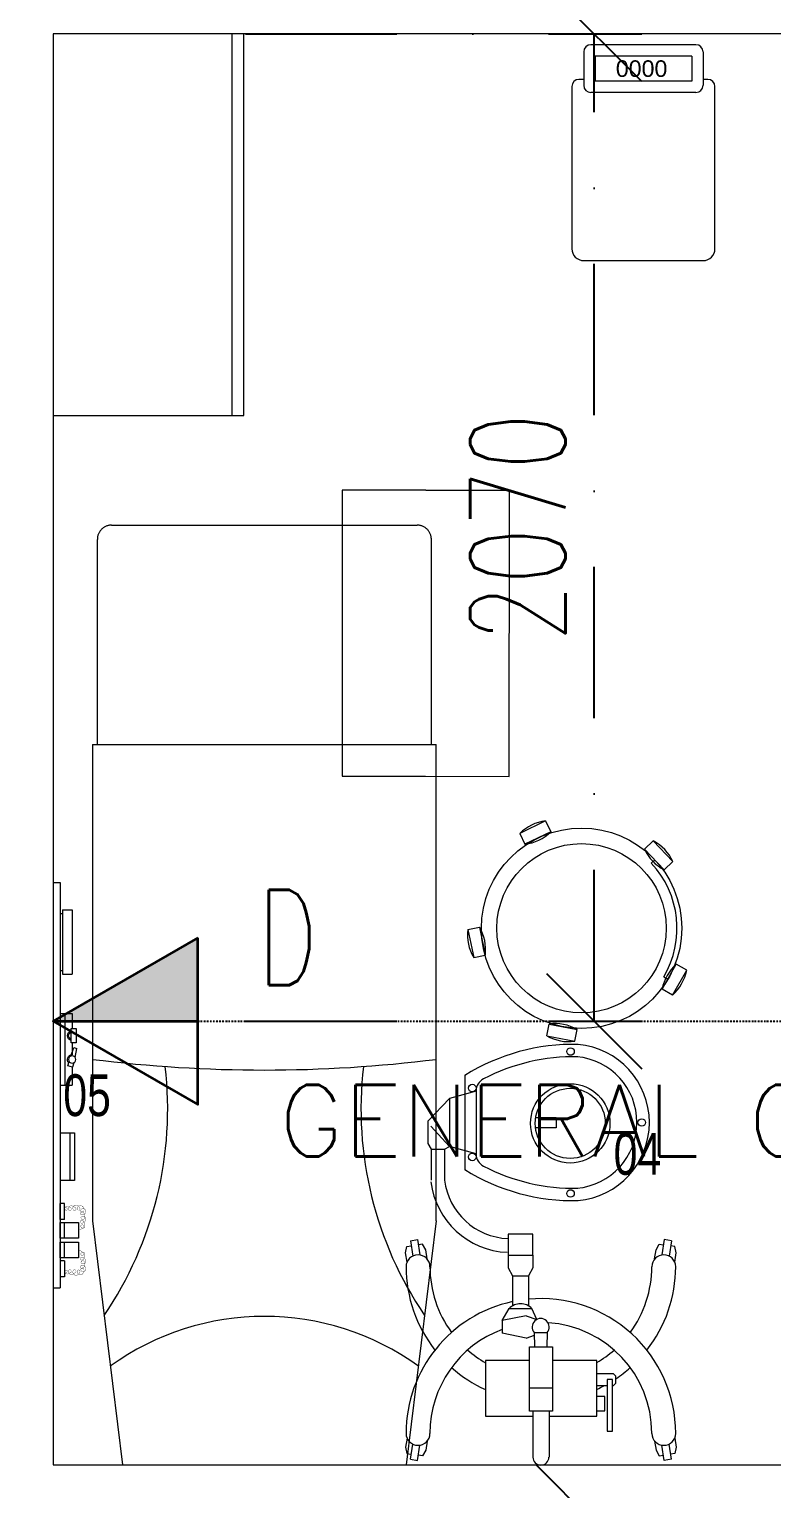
# Model space of a CAD drawing. Header units: inches. Extents: x -12418 to 57169, y -29325 to 19878.
# Drawn here: x 14148 to 15704, y -7218 to -4158 of the extents above; entities that cross this region are included whole.
import ezdxf

# ---------------------------------------------------------------- set-up
doc = ezdxf.new("R2010")
doc.units = ezdxf.units.IN
doc.header["$LTSCALE"] = 25
doc.header["$MEASUREMENT"] = 0
doc.linetypes.add('00-Ground Floor$0$HIDDEN', pattern=[9.525, 6.35, -3.175])
doc.linetypes.add('DASHDOT', pattern=[25.4, 12.7, -6.35, 0, -6.35])
doc.layers.get('0').update_dxf_attribs({"color": 8})
doc.layers.get('Defpoints').update_dxf_attribs({"color": 8})
for name, color, linetype, lineweight in [('00-Ground Floor$0$72_EGR_BASE_TEXT', 252, 'Continuous', 5), ('00-Ground Floor$0$72_EGR_EQP_TAG', 142, 'Continuous', 5), ('00-Ground Floor$0$LOADING', 253, 'Continuous', 5), ('00-Ground Floor$0$Walls', 251, 'Continuous', 5), ('E-LITE-CLNG-CNDT', 6, 'DASHDOT', 35), ('T-DATA-CLNG-COND', 51, 'DASHDOT', 25), ('T-DATA-DEVC-TYPE', 2, 'Continuous', 25), ('T-DATA-DIM', 251, 'DASHDOT', 25), ('T-DATA-DIM @ 100', 251, 'DASHDOT', 25), ('T-DATA-WALL @ 100', 33, 'Continuous', 35)]:
    doc.layers.add(name, color=color, linetype=linetype, lineweight=lineweight)
doc.styles.add('00-Ground Floor$0$SIMPLEX', font='SIMPLEX.shx', dxfattribs={"height": 150})
doc.styles.add('00-Ground Floor$0$Standard', font='arial.ttf')
doc.styles.add('00-Ground Floor$0$X3G_ENTITY_257CFD', font='swisscl.ttf', dxfattribs={"height": 200})
doc.styles.add('DC_Simplex', font='SIMPLEX.shx', dxfattribs={"width": 0.7})
doc.dimstyles.new('DevCad-MM', dxfattribs={"dimscale": 0.01, "dimtxt": 2, "dimasz": 2, "dimexe": 1, "dimexo": 1, "dimgap": 0.6, "dimtad": 1, "dimdec": 0, "dimrnd": 10, "dimzin": 1, "dimdsep": 46, "dimtxsty": 'DC_Simplex', "dimblk1": 'OBLIQUE', "dimblk2": 'OBLIQUE', "dimsah": 1, "dimcen": 3, "dimclrd": 256, "dimclre": 256, "dimclrt": 45, "dimadec": 0, "dimazin": 0, "dimtfac": 1, "dimtdec": 0, "dimtix": 1, "dimtmove": 2, "dimatfit": 2, "dimldrblk": 'OBLIQUE', "dimfxl": 1, "dimtolj": 1, "dimtzin": 0, "dimarcsym": 0})

# ---------------------------------------------------------------- blocks, each defined once
blk = doc.blocks.new('00-Ground Floor$0$mobile light')
at = {"layer": '00-Ground Floor$0$LOADING'}
for p, q in [((1882.58, -498.29), (1882.35, -499.8)), ((1882.58, -498.29), (1885.78, -498.78)), ((1883.78, -497.56), (1883.65, -498.45)), ((1885.1, -497.29), (1883.78, -497.56)), ((1887.04, -497.59), (1885.1, -497.29)), ((1923.94, -497.59), (1925.88, -497.29)), ((1928.41, -498.29), (1925.2, -498.78)), ((1925.88, -497.29), (1927.2, -497.56)), ((1927.2, -497.56), (1927.33, -498.45)), ((1928.41, -498.29), (1928.63, -499.8)), ((1882.35, -499.8), (1885.55, -500.28)), ((1883.28, -500.85), (1883.42, -499.96)), ((1884.47, -501.5), (1883.28, -500.85)), ((1886.4, -501.79), (1884.47, -501.5)), ((1924.58, -501.79), (1926.52, -501.5)), ((1928.63, -499.8), (1925.43, -500.28)), ((1926.52, -501.5), (1927.7, -500.85)), ((1927.7, -500.85), (1927.56, -499.96)), ((1947.59, -502.62), (1941.09, -502.62)), ((1948.76, -501.94), (1947.59, -502.62)), ((1947.59, -502.62), (1947.59, -505.45)), ((1948.15, -506.5), (1952.41, -502.55)), ((1953.47, -501.94), (1948.76, -501.94)), ((1958.23, -506.5), (1953.47, -501.94)), ((1947.59, -505.45), (1941.09, -505.45)), ((1946.6, -512.08), (1948.15, -506.5)), ((1947.59, -505.45), (1948.15, -506.5)), ((1958.23, -506.5), (1948.15, -506.5)), ((1959.78, -512.08), (1958.23, -506.5)), ((1963.08, -509.67), (1943.3, -509.67)), ((1959.78, -512.08), (1946.6, -512.08)), ((1908.01, -522.53), (1909, -517.55)), ((1911.69, -517.55), (1909, -517.55)), ((1912.69, -522.53), (1911.69, -517.55)), ((1911.69, -517.55), (1914.17, -518.99)), ((1914.17, -518.99), (1914.17, -523.77)), ((1921.08, -519.69), (1914.74, -519.69)), ((1922.73, -518.8), (1921.08, -519.69)), ((1921.08, -519.69), (1921.08, -523.01)), ((1921.08, -519.69), (1921.08, -523.01)), ((1925.38, -518.8), (1922.73, -518.8)), ((1892.68, -528.06), (1892.68, -523.24)), ((1892.68, -523.24), (1906.16, -523.24)), ((1897.5, -528.06), (1897.5, -523.24)), ((1906.16, -523.24), (1906.16, -528.06)), ((1908.01, -522.53), (1908.62, -524.28)), ((1912.69, -522.53), (1911.9, -524.78)), ((1921.08, -523.01), (1914.77, -523.01)), ((1922.73, -523.93), (1921.08, -523.04)), ((1892.68, -523.97), (1883.05, -523.97)), ((1909.15, -524.25), (1906.16, -524.32)), ((1909.15, -524.25), (1909.15, -526.94)), ((1911.9, -524.78), (1914.17, -523.77)), ((1925.38, -523.93), (1922.73, -523.93)), ((1892.68, -527.34), (1883.05, -527.34)), ((1906.16, -528.06), (1892.68, -528.06)), ((1909.15, -526.94), (1906.16, -526.87)), ((1884.47, -549.77), (1883.28, -550.42)), ((1883.28, -550.42), (1883.42, -551.31)), ((1886.4, -549.48), (1884.47, -549.77)), ((1924.58, -549.48), (1926.52, -549.77)), ((1926.52, -549.77), (1927.7, -550.42)), ((1927.7, -550.42), (1927.56, -551.31)), ((1882.35, -551.47), (1885.55, -550.99)), ((1882.58, -552.98), (1882.35, -551.47)), ((1882.58, -552.98), (1885.78, -552.5)), ((1883.78, -553.71), (1883.65, -552.82)), ((1885.1, -553.98), (1883.78, -553.71)), ((1887.04, -553.69), (1885.1, -553.98)), ((1923.94, -553.69), (1925.88, -553.98)), ((1928.41, -552.98), (1925.2, -552.5)), ((1928.63, -551.47), (1925.43, -550.99)), ((1925.88, -553.98), (1927.2, -553.71)), ((1927.2, -553.71), (1927.33, -552.82)), ((1928.41, -552.98), (1928.63, -551.47))]:
    blk.add_line(p, q, dxfattribs=at)
for points in [[(1903.33, -523.24), (1903.33, -514.02), (1891.61, -514.02), (1891.61, -523.97)], [(1954.27, -524.55), (1954.27, -528.82), (1952.05, -528.82), (1952.05, -524.5)], [(1891.61, -527.34), (1891.61, -537.34), (1903.33, -537.34), (1903.33, -528.06)], [(1892.74, -537.34), (1892.74, -539.04), (1895.76, -539.04), (1895.76, -537.34)], [(1898.05, -537.34), (1898.05, -539.5)], [(1898.05, -540.63), (1898.05, -540.87), (1898.53, -541.35), (1900.02, -541.35), (1900.5, -540.87), (1900.5, -537.34)]]:
    blk.add_lwpolyline(points, dxfattribs=at)
for points in [[(1929.78, -518.8), (1925.38, -518.8), (1925.38, -523.93), (1929.78, -523.93)], [(1899.3, -539.5), (1888.5, -539.5), (1888.5, -540.63), (1899.3, -540.63)]]:
    blk.add_lwpolyline(points, close=True, dxfattribs=at)
for centre, radius in [((1945.96, -511.25), 0.793), ((1960.42, -511.25), 0.793), ((1953.01, -531.79), 8.32), ((1953.01, -531.79), 7.35), ((1938.31, -531.85), 0.793), ((1968.07, -531.85), 0.793), ((1953.19, -546.77), 0.793)]:
    blk.add_circle(centre, radius, dxfattribs=at)
for centre, radius, start, end in [((1888.02, -499.89), 2.5, 90, 270), ((1888.02, -525.64), 28.25, 12.1463, 90), ((1922.96, -525.64), 28.25, 90, 128.2073), ((1922.96, -499.89), 2.5, 270, 90), ((1888.02, -525.64), 23.25, 20.3387, 90), ((1922.96, -525.64), 23.25, 90, 126.3743), ((1942.82, -519.31), 16.86, 97.1293, 177.6115), ((1922.96, -525.64), 28.25, 138.4974, 155.7305), ((1942.82, -519.31), 13.97, 97.1293, 177.6115), ((1922.96, -525.64), 23.25, 138.7224, 150.0382), ((1980.13, -532.49), 43.32, 148.2167, 181.2501), ((1926.25, -532.49), 43.32, 358.7499, 31.7833), ((1980.13, -532.49), 40.72, 152.4092, 181.2501), ((1946.6, -514.96), 2.89, 90, 152.4092), ((1959.78, -514.96), 2.89, 27.5908, 90), ((1926.25, -532.49), 40.72, 358.7499, 27.5908), ((1911.94, -521.38), 3.27, 313.0112, 46.9888), ((1888.02, -525.64), 28.25, 270, 5.3386), ((1883.05, -525.65), 1.68, 90, 270), ((1910.32, -525.6), 1.78, 229.0673, 130.9327), ((1888.02, -525.64), 23.25, 270, 356.3184), ((1953.19, -531.93), 16.44, 185.2361, 354.7639), ((1953.19, -531.93), 13.84, 185.2361, 354.7639), ((1922.96, -525.64), 28.25, 204.483, 208.105), ((1922.96, -525.64), 23.25, 210.2349, 221.2776), ((1922.96, -525.64), 28.25, 213.7985, 221.5026), ((1922.96, -525.64), 23.25, 233.6257, 270), ((1888.02, -551.39), 2.5, 90, 270), ((1922.96, -525.64), 28.25, 231.7927, 270), ((1922.96, -551.39), 2.5, 270, 90)]:
    blk.add_arc(centre, radius, start, end, dxfattribs=at)
blk = doc.blocks.new('00-Ground Floor$0$HF13461A-P')
at = {"layer": '00-Ground Floor$0$LOADING'}
for p, q in [((0.0229, 0.4353), (0.0229, 0.3653)), ((0.2579, 0.4503), (0.0379, 0.4503)), ((0.2729, 0.4353), (0.2729, 0.3653)), ((0.2493, 0.4266), (0.0466, 0.4266)), ((0.0466, 0.4266), (0.0466, 0.3739)), ((0.2493, 0.4266), (0.2493, 0.3739)), ((0.0229, 0.3778), (0.0129, 0.3778)), ((0.2493, 0.3739), (0.0466, 0.3739)), ((0.2829, 0.3778), (0.2729, 0.3778)), ((-0.0021, 0.3628), (-0.0021, 0.0228)), ((0.2579, 0.3503), (0.0379, 0.3503)), ((0.2979, 0.0228), (0.2979, 0.3628)), ((0.0229, -0.0022), (0.2729, -0.0022))]:
    blk.add_line(p, q, dxfattribs=at)
for centre, radius, start, end in [((0.0379, 0.4353), 0.015, 90, 180), ((0.2579, 0.4353), 0.015, 0, 90), ((0.0129, 0.3628), 0.015, 90, 180), ((0.2829, 0.3628), 0.015, 0, 90), ((0.0379, 0.3653), 0.015, 180, 270), ((0.2579, 0.3653), 0.015, 270, 0), ((0.0229, 0.0228), 0.025, 180, 270), ((0.2729, 0.0228), 0.025, 270, 0)]:
    blk.add_arc(centre, radius, start, end, dxfattribs=at)
at = {"layer": '00-Ground Floor$0$LOADING', "style": '00-Ground Floor$0$Standard'}
blk.add_text('0000', height=0.03477, dxfattribs=at).set_placement((0.0901, 0.3829))
blk = doc.blocks.new('00-Ground Floor$0$GF21027-P')
at = {"layer": '00-Ground Floor$0$LOADING'}
for p, q in [((0.4, 0.4), (-0.4, 0.4)), ((-0.4, 0.4), (-0.4, 0)), ((0.4, 0), (0.4, 0.4)), ((-0.4, 0.025), (0.4, 0.025)), ((-0.4, 0), (0.4, 0))]:
    blk.add_line(p, q, dxfattribs=at)
blk = doc.blocks.new('00-Ground Floor$0$HF10037B-P')
at = {"layer": '00-Ground Floor$0$LOADING'}
for p, q in [((0.2459, 0.134), (0.1859, 0.134)), ((0.1859, 0.134), (0.1859, 0.109)), ((0.2459, 0.134), (0.2459, 0.109)), ((0.2459, 0.109), (0.1859, 0.109)), ((0, 0), (-0.0142, -0.0583)), ((0, 0), (0.0243, -0.0059)), ((0.0243, -0.0059), (0.01, -0.0642)), ((0.4071, -0.0094), (0.431, -0.0018)), ((0.4071, -0.0094), (0.4255, -0.0665)), ((0.431, -0.0018), (0.4493, -0.0589)), ((-0.0142, -0.0583), (0.01, -0.0642)), ((0.4069, -0.0417), (0.4165, -0.0387)), ((0.4255, -0.0665), (0.4493, -0.0589)), ((0.0524, -0.2725), (0.0674, -0.2525)), ((0.0524, -0.2725), (0.1004, -0.3085)), ((0.0674, -0.2525), (0.1154, -0.2885)), ((0.3125, -0.2897), (0.362, -0.2558)), ((0.3267, -0.268), (0.3323, -0.2763)), ((0.3761, -0.2764), (0.362, -0.2558)), ((0.1004, -0.3085), (0.1154, -0.2885)), ((0.3266, -0.3103), (0.3125, -0.2897)), ((0.3266, -0.3103), (0.3761, -0.2764))]:
    blk.add_line(p, q, dxfattribs=at)
for radius in [0.21, 0.1775]:
    blk.add_circle((0.2161, -0.1014), radius, dxfattribs=at)
for centre, radius, start, end in [((0.2159, 0.0465), 0.0925, 71.0754, 108.9246), ((0.2159, 0.1965), 0.0925, 251.0754, 288.9246), ((0.0779, -0.0499), 0.0925, 147.3419, 185.1912), ((-0.0678, -0.0143), 0.0925, 327.3419, 5.1912), ((0.4996, -0.0113), 0.0925, 178.8412, 216.6904), ((0.3568, -0.057), 0.0925, 358.8412, 36.6904), ((0.2161, -0.1014), 0.2, 303.6037, 17.3657), ((0.1289, -0.2205), 0.0925, 214.1875, 252.0368), ((0.0389, -0.3404), 0.0925, 34.1875, 72.0368), ((0.3867, -0.3449), 0.0925, 105.5121, 143.3614), ((0.3019, -0.2212), 0.0925, 285.5121, 323.3614)]:
    blk.add_arc(centre, radius, start, end, dxfattribs=at)
blk = doc.blocks.new('00-Ground Floor$0$HF13902-P')
at = {"color": 8, "linetype": '00-Ground Floor$0$HIDDEN'}
for p, q in [((-0.35, -0.6824), (-0.35, -1.1124)), ((0.35, -0.6824), (0.35, -1.1124)), ((0.32, -1.1424), (-0.32, -1.1424))]:
    blk.add_line(p, q, dxfattribs=at)
at = {"linetype": 'Continuous'}
for points in [[(0.36, -0.5224), (0.36, -0.5224), (0.36, -0.5224), (0.36, -0.5224), (0.36, -0.5224), (0.36, -0.5224), (0.36, -0.5224), (0.36, -0.5224), (0.36, -0.5224), (0.36, -0.5224), (0.36, -0.5224), (0.36, -0.5224), (0.36, -0.5224), (0.36, -0.5224), (0.36, -0.5224), (0.36, -0.5224), (0.36, -0.5224), (0.36, -0.5224), (0.36, -0.5224), (0.36, -0.5224), (0.36, -0.5224), (0.36, -0.5224), (0.36, -0.5224), (0.36, -0.5224), (0.36, -0.5224), (0.36, -0.5224), (0.36, -0.5224), (0.36, -0.5224), (0.36, -0.5224), (0.36, -0.5224), (0.36, -0.5224), (0.36, -0.5224), (0.36, -0.5224), (0.36, -0.5224), (0.36, -0.5224), (0.36, -0.5224), (0.36, -0.5224), (0.36, -0.5224), (0.36, -0.5224), (0.36, -0.5224), (0.36, -0.5224), (0.36, -0.5224), (0.36, -0.5224), (0.36, -0.5224), (0.36, -0.5224), (0.36, -0.5224), (0.36, -0.5224), (0.36, -0.5224), (0.36, -0.5224), (0.36, -0.5224), (0.36, -0.5224), (0.36, -0.5224), (0.36, -0.5224), (0.36, -0.5224), (0.36, -0.5224), (0.36, -0.5224), (0.36, -0.5224), (0.36, -0.5224), (0.36, -0.5224), (0.36, -0.5224), (0.36, -0.5224), (0.36, -0.5224), (0.36, -0.5224), (0.36, -0.5224), (0.36, -0.5224), (0.36, -0.5224), (0.36, -0.5224), (0.36, -0.5224), (0.36, -0.5224), (0.36, -0.5224), (0.36, -0.5224), (0.36, -0.5224), (0.36, -0.5224), (0.36, -0.5224), (0.36, -0.5224), (0.36, -0.5224), (0.36, -0.5224), (0.36, -0.5224), (0.36, -0.5224), (0.36, -0.5224), (0.36, -0.5224), (0.36, -0.5224), (0.36, -0.5224), (0.36, -0.5224), (0.36, -0.5224), (0.36, -0.5224), (0.36, -0.5224), (0.36, -0.5224), (0.36, -0.5224), (0.36, -0.5224), (0.36, -0.5224), (0.36, -0.5224), (0.36, -0.5224), (0.36, -0.5224), (0.36, -0.5224), (0.36, -0.5224), (0.36, -0.5224), (0.36, -0.5224), (0.36, -0.5224), (0.36, -0.5224), (0.36, -0.5224), (0.36, -0.5224), (0.36, -0.5224), (0.36, -0.5224), (0.36, -0.5224), (0.36, -0.5224), (0.36, -0.5224), (0.36, -0.5224), (0.36, -0.5224), (0.36, -0.5224), (0.36, -0.5224), (0.36, -0.5224), (0.36, -0.5224), (0.36, -0.5224), (0.36, -0.5224), (0.36, -0.5224), (0.36, -0.5224), (0.36, -0.5224), (0.36, -0.5224), (0.36, -0.5224), (0.36, -0.5224), (0.36, -0.5224), (0.36, -0.5224), (0.36, -0.5224), (0.36, -0.5224), (0.36, -0.5224), (0.36, -0.5224), (0.36, -0.5224), (0.36, -0.5224), (0.36, -0.5224), (0.36, -0.5224), (0.36, -0.5224), (0.36, -0.5224), (0.36, -0.5224), (0.36, -0.5224), (0.36, -0.5224), (0.36, -0.5224), (0.36, -0.5224), (0.36, -0.5224), (0.36, -0.5224), (0.36, -0.5224), (0.36, -0.5224), (0.36, -0.5224), (0.36, -0.5224), (0.36, -0.5224), (0.36, -0.5224), (0.36, -0.5224), (0.36, -0.5224), (0.36, -0.5224), (0.36, -0.5224), (0.36, -0.5224), (0.36, -0.5224), (0.36, -0.5224), (0.36, -0.5224), (0.36, -0.5224), (0.36, -0.5224), (0.36, -0.5224), (0.36, -0.5224), (0.36, -0.5224), (0.36, -0.5224), (0.36, -0.5224), (0.36, -0.5224), (0.36, -0.5224), (0.36, -0.5224), (0.36, -0.5224), (0.36, -0.5224), (0.36, -0.5224), (0.36, -0.5224), (0.36, -0.5224), (0.36, -0.5224), (0.36, -0.5224), (0.36, -0.5224), (0.36, -0.5224), (0.36, -0.5224), (0.36, -0.5224), (0.36, -0.5224), (0.36, -0.5224), (0.36, -0.5224), (0.36, -0.5224), (0.36, -0.5224), (0.36, -0.5224), (0.36, -0.5224), (0.36, -0.5224), (0.36, -0.5224), (0.36, -0.5224), (0.36, -0.5224), (0.36, -0.5224), (0.36, -0.5224), (0.36, -0.5224), (0.36, -0.5224), (0.36, -0.5224), (0.36, -0.5224), (0.36, -0.5224), (0.36, -0.5224), (0.36, -0.5224), (0.36, -0.5224), (0.36, -0.5224), (0.36, -0.5224), (0.36, -0.5224), (0.36, -0.5224), (0.36, -0.5224), (0.36, -0.5224), (0.36, -0.5224), (0.36, -0.5224), (0.36, -0.5224), (0.36, -0.5224), (0.36, -0.5224), (0.36, -0.5224), (0.36, -0.5224), (0.36, -0.5224), (0.36, -0.5224), (0.36, -0.5224), (0.36, -0.5224), (0.36, -0.5224), (0.36, -0.5224), (0.36, -0.5224), (0.36, -0.5224), (0.36, -0.5224), (0.36, -0.5224)], [(0.36, -0.5224), (0.36, -0.5224), (0.36, -0.5224), (0.36, -0.5224), (0.36, -0.5224), (0.36, -0.5224), (0.36, -0.5224), (0.36, -0.5224), (0.36, -0.5224), (0.36, -0.5224), (0.36, -0.5224), (0.36, -0.5224), (0.36, -0.5224), (0.36, -0.5224), (0.36, -0.5224), (0.36, -0.5224), (0.36, -0.5224), (0.36, -0.5224), (0.36, -0.5224), (0.36, -0.5224), (0.36, -0.5224), (0.36, -0.5224), (0.36, -0.5224), (0.36, -0.5224), (0.36, -0.5224), (0.36, -0.5224), (0.36, -0.5224), (0.36, -0.5224), (0.36, -0.5224), (0.36, -0.5224), (0.36, -0.5224), (0.36, -0.5224), (0.36, -0.5224), (0.36, -0.5224), (0.36, -0.5224), (0.36, -0.5224), (0.36, -0.5224), (0.36, -0.5224), (0.36, -0.5224), (0.36, -0.5224), (0.36, -0.5224), (0.36, -0.5224), (0.36, -0.5224), (0.36, -0.5224), (0.36, -0.5224), (0.36, -0.5224), (0.36, -0.5224), (0.36, -0.5224), (0.36, -0.5224), (0.36, -0.5224), (0.36, -0.5224), (0.36, -0.5224), (0.36, -0.5224), (0.36, -0.5224), (0.36, -0.5224), (0.36, -0.5224), (0.36, -0.5224), (0.36, -0.5224), (0.36, -0.5224), (0.36, -0.5224), (0.36, -0.5224), (0.36, -0.5224), (0.36, -0.5224), (0.36, -0.5224), (0.36, -0.5224), (0.36, -0.5224), (0.36, -0.5224), (0.36, -0.5224), (0.36, -0.5224), (0.36, -0.5224), (0.36, -0.5224), (0.36, -0.5224), (0.36, -0.5224), (0.36, -0.5224), (0.36, -0.5224), (0.36, -0.5224), (0.36, -0.5224), (0.36, -0.5224), (0.36, -0.5224), (0.36, -0.5224), (0.36, -0.5224), (0.36, -0.5224), (0.36, -0.5224), (0.36, -0.5224), (0.36, -0.5224), (0.36, -0.5224), (0.36, -0.5224), (0.36, -0.5224), (0.36, -0.5224), (0.36, -0.5224), (0.36, -0.5224), (0.36, -0.5224), (0.36, -0.5224), (0.36, -0.5224), (0.36, -0.5224), (0.36, -0.5224), (0.36, -0.5224), (0.36, -0.5224), (0.36, -0.5224), (0.36, -0.5224), (0.36, -0.5224), (0.36, -0.5224), (0.36, -0.5224), (0.36, -0.5224), (0.36, -0.5224), (0.36, -0.5224), (0.36, -0.5224), (0.36, -0.5224), (0.36, -0.5224), (0.36, -0.5224), (0.36, -0.5224), (0.36, -0.5224), (0.36, -0.5224), (0.36, -0.5224), (0.36, -0.5224), (0.36, -0.5224), (0.36, -0.5224), (0.36, -0.5224), (0.36, -0.5224), (0.36, -0.5224), (0.36, -0.5224), (0.36, -0.5224), (0.36, -0.5224), (0.36, -0.5224), (0.36, -0.5224), (0.36, -0.5224), (0.36, -0.5224), (0.36, -0.5224), (0.36, -0.5224), (0.36, -0.5224), (0.36, -0.5224), (0.36, -0.5224), (0.36, -0.5224), (0.36, -0.5224), (0.36, -0.5224), (0.36, -0.5224), (0.36, -0.5224), (0.36, -0.5224), (0.36, -0.5224), (0.36, -0.5224), (0.36, -0.5224), (0.36, -0.5224), (0.36, -0.5224), (0.36, -0.5224), (0.36, -0.5224), (0.36, -0.5224), (0.36, -0.5224), (0.36, -0.5224), (0.36, -0.5224), (0.36, -0.5224), (0.36, -0.5224), (0.36, -0.5224), (0.36, -0.5224), (0.36, -0.5224), (0.36, -0.5224), (0.36, -0.5224), (0.36, -0.5224), (0.36, -0.5224), (0.36, -0.5224), (0.36, -0.5224), (0.36, -0.5224), (0.36, -0.5224), (0.36, -0.5224), (0.36, -0.5224), (0.36, -0.5224), (0.36, -0.5224), (0.36, -0.5224), (0.36, -0.5224), (0.36, -0.5224), (0.36, -0.5224), (0.36, -0.5224), (0.36, -0.5224), (0.36, -0.5224), (0.36, -0.5224), (0.36, -0.5224), (0.36, -0.5224), (0.36, -0.5224), (0.36, -0.5224), (0.36, -0.5224), (0.36, -0.5224), (0.36, -0.5224), (0.36, -0.5224), (0.36, -0.5224), (0.36, -0.5224), (0.36, -0.5224), (0.36, -0.5224), (0.36, -0.5224), (0.36, -0.5224), (0.36, -0.5224), (0.36, -0.5224), (0.36, -0.5224), (0.36, -0.5224), (0.36, -0.5224), (0.36, -0.5224), (0.36, -0.5224), (0.36, -0.5224), (0.36, -0.5224), (0.36, -0.5224), (0.36, -0.5224), (0.36, -0.5224), (0.36, -0.5224), (0.36, -0.5224), (0.36, -0.5224), (0.36, -0.5224), (0.36, -0.5224), (0.36, -0.5224), (0.36, -0.5224), (0.36, -0.5224), (0.36, -0.5224), (0.36, -0.5224), (0.36, -0.5224), (0.36, -0.5224), (0.36, -0.5224), (0.36, -0.5224)], [(0.36, -0.5224), (0.36, -0.5224), (0.36, -0.5224), (0.36, -0.5224), (0.36, -0.5224), (0.36, -0.5224), (0.36, -0.5224), (0.36, -0.5224), (0.36, -0.5224), (0.36, -0.5224), (0.36, -0.5224), (0.36, -0.5224), (0.36, -0.5224), (0.36, -0.5224), (0.36, -0.5224), (0.36, -0.5224), (0.36, -0.5224), (0.36, -0.5224), (0.36, -0.5224), (0.36, -0.5224), (0.36, -0.5224), (0.36, -0.5224), (0.36, -0.5224), (0.36, -0.5224), (0.36, -0.5224), (0.36, -0.5224), (0.36, -0.5224), (0.36, -0.5224), (0.36, -0.5224), (0.36, -0.5224), (0.36, -0.5224), (0.36, -0.5224), (0.36, -0.5224), (0.36, -0.5224), (0.36, -0.5224), (0.36, -0.5224), (0.36, -0.5224), (0.36, -0.5224), (0.36, -0.5224), (0.36, -0.5224), (0.36, -0.5224), (0.36, -0.5224), (0.36, -0.5224), (0.36, -0.5224), (0.36, -0.5224), (0.36, -0.5224), (0.36, -0.5224), (0.36, -0.5224), (0.36, -0.5224), (0.36, -0.5224), (0.36, -0.5224), (0.36, -0.5224), (0.36, -0.5224), (0.36, -0.5224), (0.36, -0.5224), (0.36, -0.5224), (0.36, -0.5224), (0.36, -0.5224), (0.36, -0.5224), (0.36, -0.5224), (0.36, -0.5224), (0.36, -0.5224), (0.36, -0.5224), (0.36, -0.5224), (0.36, -0.5224), (0.36, -0.5224), (0.36, -0.5224), (0.36, -0.5224), (0.36, -0.5224), (0.36, -0.5224), (0.36, -0.5224), (0.36, -0.5224), (0.36, -0.5224), (0.36, -0.5224), (0.36, -0.5224), (0.36, -0.5224), (0.36, -0.5224), (0.36, -0.5224), (0.36, -0.5224), (0.36, -0.5224), (0.36, -0.5224), (0.36, -0.5224), (0.36, -0.5224), (0.36, -0.5224), (0.36, -0.5224), (0.36, -0.5224), (0.36, -0.5224), (0.36, -0.5224), (0.36, -0.5224), (0.36, -0.5224), (0.36, -0.5224), (0.36, -0.5224), (0.36, -0.5224), (0.36, -0.5224), (0.36, -0.5224), (0.36, -0.5224), (0.36, -0.5224), (0.36, -0.5224), (0.36, -0.5224), (0.36, -0.5224), (0.36, -0.5224), (0.36, -0.5224), (0.36, -0.5224), (0.36, -0.5224), (0.36, -0.5224), (0.36, -0.5224), (0.36, -0.5224), (0.36, -0.5224), (0.36, -0.5224), (0.36, -0.5224), (0.36, -0.5224), (0.36, -0.5224), (0.36, -0.5224), (0.36, -0.5224), (0.36, -0.5224), (0.36, -0.5224), (0.36, -0.5224), (0.36, -0.5224), (0.36, -0.5224), (0.36, -0.5224), (0.36, -0.5224), (0.36, -0.5224), (0.36, -0.5224), (0.36, -0.5224), (0.36, -0.5224), (0.36, -0.5224), (0.36, -0.5224), (0.36, -0.5224), (0.36, -0.5224), (0.36, -0.5224), (0.36, -0.5224), (0.36, -0.5224), (0.36, -0.5224), (0.36, -0.5224), (0.36, -0.5224), (0.36, -0.5224), (0.36, -0.5224), (0.36, -0.5224), (0.36, -0.5224), (0.36, -0.5224), (0.36, -0.5224), (0.36, -0.5224), (0.36, -0.5224), (0.36, -0.5224), (0.36, -0.5224), (0.36, -0.5224), (0.36, -0.5224), (0.36, -0.5224), (0.36, -0.5224), (0.36, -0.5224), (0.36, -0.5224), (0.36, -0.5224), (0.36, -0.5224), (0.36, -0.5224), (0.36, -0.5224), (0.36, -0.5224), (0.36, -0.5224), (0.36, -0.5224), (0.36, -0.5224), (0.36, -0.5224), (0.36, -0.5224), (0.36, -0.5224), (0.36, -0.5224), (0.36, -0.5224), (0.36, -0.5224), (0.36, -0.5224), (0.36, -0.5224), (0.36, -0.5224), (0.36, -0.5224), (0.36, -0.5224), (0.36, -0.5224), (0.36, -0.5224), (0.36, -0.5224), (0.36, -0.5224), (0.36, -0.5224), (0.36, -0.5224), (0.36, -0.5224), (0.36, -0.5224), (0.36, -0.5224), (0.36, -0.5224), (0.36, -0.5224), (0.36, -0.5224), (0.36, -0.5224), (0.36, -0.5224), (0.36, -0.5224), (0.36, -0.5224), (0.36, -0.5224), (0.36, -0.5224), (0.36, -0.5224), (0.36, -0.5224), (0.36, -0.5224), (0.36, -0.5224), (0.36, -0.5224), (0.36, -0.5224), (0.36, -0.5224), (0.36, -0.5224), (0.36, -0.5224), (0.36, -0.5224), (0.36, -0.5224), (0.36, -0.5224), (0.36, -0.5224), (0.36, -0.5224), (0.36, -0.5224), (0.36, -0.5224), (0.36, -0.5224), (0.36, -0.5224), (0.36, -0.5224), (0.36, -0.5224), (0.36, -0.5224), (0.36, -0.5224), (0.36, -0.5224), (0.36, -0.5224), (0.36, -0.5224), (0.36, -0.5224), (0.36, -0.5224), (0.36, -0.5224), (0.36, -0.5224), (0.36, -0.5224), (0.36, -0.5224), (0.36, -0.5224), (0.36, -0.5224), (0.36, -0.5224), (0.36, -0.5224), (0.36, -0.5224), (0.36, -0.5224), (0.36, -0.5224), (0.36, -0.5224), (0.36, -0.5224), (0.36, -0.5224), (0.36, -0.5224), (0.36, -0.5224), (0.36, -0.5224), (0.36, -0.5224), (0.36, -0.5224), (0.36, -0.5224), (0.36, -0.5224), (0.36, -0.5224), (0.36, -0.5224), (0.36, -0.5224), (0.36, -0.5224), (0.36, -0.5224), (0.36, -0.5224), (0.36, -0.5224), (0.36, -0.5224), (0.36, -0.5224), (0.36, -0.5224), (0.36, -0.5224), (0.36, -0.5224), (0.36, -0.5224), (0.36, -0.5224), (0.36, -0.5224), (0.36, -0.5224), (0.36, -0.5224), (0.36, -0.5224), (0.36, -0.5224), (0.36, -0.5224), (0.36, -0.5224), (0.36, -0.5224), (0.36, -0.5224), (0.36, -0.5224), (0.36, -0.5224), (0.36, -0.5224), (0.36, -0.5224), (0.36, -0.5224), (0.36, -0.5224), (0.36, -0.5224), (0.36, -0.5224), (0.36, -0.5224), (0.36, -0.5224), (0.36, -0.5224), (0.36, -0.5224), (0.36, -0.5224), (0.36, -0.5224), (0.36, -0.5224), (0.36, -0.5224), (0.36, -0.5224), (0.36, -0.5224)]]:
    blk.add_lwpolyline(points, close=True, dxfattribs=at)
for points in [[(0.36, -0.5224), (0.36, -0.5224), (0.36, -0.5224), (0.36, -0.5224), (0.36, -0.5224), (0.36, -0.5224), (0.36, -0.5224), (0.36, -0.5224)], [(0.36, -0.5224), (0.36, -0.5224), (0.36, -0.5224), (0.36, -0.5224), (0.36, -0.5224), (0.36, -0.5224), (0.36, -0.5224), (0.36, -0.5224), (0.36, -0.5224), (0.36, -0.5224), (0.36, -0.5224), (0.36, -0.5224), (0.36, -0.5224), (0.36, -0.5224), (0.36, -0.5224), (0.36, -0.5224), (0.36, -0.5224), (0.36, -0.5224), (0.36, -0.5224), (0.36, -0.5224), (0.36, -0.5224), (0.36, -0.5224), (0.36, -0.5224), (0.36, -0.5224), (0.36, -0.5224), (0.36, -0.5224), (0.36, -0.5224), (0.36, -0.5224), (0.36, -0.5224), (0.36, -0.5224), (0.36, -0.5224), (0.36, -0.5224), (0.36, -0.5224), (0.36, -0.5224), (0.36, -0.5224), (0.36, -0.5224), (0.36, -0.5224), (0.36, -0.5224), (0.36, -0.5224), (0.36, -0.5224), (0.36, -0.5224), (0.36, -0.5224), (0.36, -0.5224), (0.36, -0.5224), (0.36, -0.5224), (0.36, -0.5224), (0.36, -0.5224), (0.36, -0.5224), (0.36, -0.5224), (0.36, -0.5224), (0.36, -0.5224), (0.36, -0.5224), (0.36, -0.5224), (0.36, -0.5224), (0.36, -0.5224), (0.36, -0.5224), (0.36, -0.5224), (0.36, -0.5224), (0.36, -0.5224), (0.36, -0.5224), (0.36, -0.5224), (0.36, -0.5224), (0.36, -0.5224), (0.36, -0.5224), (0.36, -0.5224), (0.36, -0.5224), (0.36, -0.5224), (0.36, -0.5224), (0.36, -0.5224), (0.36, -0.5224), (0.36, -0.5224), (0.36, -0.5224), (0.36, -0.5224), (0.36, -0.5224), (0.36, -0.5224), (0.36, -0.5224), (0.36, -0.5224), (0.36, -0.5224), (0.36, -0.5224), (0.36, -0.5224), (0.36, -0.5224), (0.36, -0.5224), (0.36, -0.5224), (0.36, -0.5224), (0.36, -0.5224), (0.36, -0.5224), (0.36, -0.5224), (0.36, -0.5224), (0.36, -0.5224), (0.36, -0.5224), (0.36, -0.5224), (0.36, -0.5224), (0.36, -0.5224), (0.36, -0.5224), (0.36, -0.5224), (0.36, -0.5224), (0.36, -0.5224), (0.36, -0.5224), (0.36, -0.5224), (0.36, -0.5224), (0.36, -0.5224), (0.36, -0.5224), (0.36, -0.5224), (0.36, -0.5224), (0.36, -0.5224), (0.36, -0.5224), (0.36, -0.5224), (0.36, -0.5224), (0.36, -0.5224), (0.36, -0.5224), (0.36, -0.5224)], [(0.36, -0.5224), (0.36, -0.5224), (0.36, -0.5224), (0.36, -0.5224), (0.36, -0.5224), (0.36, -0.5224), (0.36, -0.5224), (0.36, -0.5224), (0.36, -0.5224), (0.36, -0.5224), (0.36, -0.5224), (0.36, -0.5224), (0.36, -0.5224), (0.36, -0.5224), (0.36, -0.5224), (0.36, -0.5224), (0.36, -0.5224)], [(0.36, -0.5224), (0.36, -0.5224), (0.36, -0.5224), (0.36, -0.5224), (0.36, -0.5224), (0.36, -0.5224), (0.36, -0.5224)], [(0.36, -0.5224), (0.36, -0.5224), (0.36, -0.5224), (0.36, -0.5224), (0.36, -0.5224), (0.36, -0.5224), (0.36, -0.5224), (0.36, -0.5224), (0.36, -0.5224), (0.36, -0.5224), (0.36, -0.5224), (0.36, -0.5224)], [(0.36, -0.5224), (0.36, -0.5224), (0.36, -0.5224), (0.36, -0.5224), (0.36, -0.5224), (0.36, -0.5224), (0.36, -0.5224), (0.36, -0.5224), (0.36, -0.5224), (0.36, -0.5224), (0.36, -0.5224), (0.36, -0.5224), (0.36, -0.5224), (0.36, -0.5224), (0.36, -0.5224), (0.36, -0.5224), (0.36, -0.5224), (0.36, -0.5224), (0.36, -0.5224), (0.36, -0.5224), (0.36, -0.5224), (0.36, -0.5224), (0.36, -0.5224), (0.36, -0.5224), (0.36, -0.5224), (0.36, -0.5224), (0.36, -0.5224), (0.36, -0.5224), (0.36, -0.5224), (0.36, -0.5224), (0.36, -0.5224), (0.36, -0.5224), (0.36, -0.5224), (0.36, -0.5224), (0.36, -0.5224), (0.36, -0.5224), (0.36, -0.5224), (0.36, -0.5224), (0.36, -0.5224), (0.36, -0.5224), (0.36, -0.5224), (0.36, -0.5224), (0.36, -0.5224), (0.36, -0.5224), (0.36, -0.5224), (0.36, -0.5224), (0.36, -0.5224), (0.36, -0.5224), (0.36, -0.5224), (0.36, -0.5224), (0.36, -0.5224), (0.36, -0.5224), (0.36, -0.5224), (0.36, -0.5224), (0.36, -0.5224), (0.36, -0.5224), (0.36, -0.5224), (0.36, -0.5224), (0.36, -0.5224), (0.36, -0.5224), (0.36, -0.5224), (0.36, -0.5224), (0.36, -0.5224), (0.36, -0.5224), (0.36, -0.5224), (0.36, -0.5224), (0.36, -0.5224), (0.36, -0.5224), (0.36, -0.5224), (0.36, -0.5224), (0.36, -0.5224), (0.36, -0.5224), (0.36, -0.5224), (0.36, -0.5224), (0.36, -0.5224), (0.36, -0.5224), (0.36, -0.5224), (0.36, -0.5224), (0.36, -0.5224), (0.36, -0.5224), (0.36, -0.5224), (0.36, -0.5224), (0.36, -0.5224), (0.36, -0.5224), (0.36, -0.5224), (0.36, -0.5224), (0.36, -0.5224), (0.36, -0.5224), (0.36, -0.5224)], [(0.36, -0.5224), (0.36, -0.5224), (0.36, -0.5224), (0.36, -0.5224), (0.36, -0.5224), (0.36, -0.5224), (0.36, -0.5224), (0.36, -0.5224), (0.36, -0.5224), (0.36, -0.5224)], [(0.36, -0.5224), (0.36, -0.5224), (0.36, -0.5224), (0.36, -0.5224), (0.36, -0.5224), (0.36, -0.5224), (0.36, -0.5224), (0.36, -0.5224), (0.36, -0.5224), (0.36, -0.5224)], [(0.36, -0.5224), (0.36, -0.5224), (0.36, -0.5224), (0.36, -0.5224), (0.36, -0.5224), (0.36, -0.5224), (0.36, -0.5224), (0.36, -0.5224), (0.36, -0.5224), (0.36, -0.5224), (0.36, -0.5224), (0.36, -0.5224), (0.36, -0.5224), (0.36, -0.5224), (0.36, -0.5224)], [(0.36, -0.5224), (0.36, -0.5224), (0.36, -0.5224), (0.36, -0.5224), (0.36, -0.5224), (0.36, -0.5224), (0.36, -0.5224), (0.36, -0.5224), (0.36, -0.5224), (0.36, -0.5224)], [(0.36, -0.5224), (0.36, -0.5224), (0.36, -0.5224), (0.36, -0.5224), (0.36, -0.5224), (0.36, -0.5224), (0.36, -0.5224)], [(0.36, -0.5224), (0.36, -0.5224), (0.36, -0.5224), (0.36, -0.5224), (0.36, -0.5224), (0.36, -0.5224), (0.36, -0.5224), (0.36, -0.5224), (0.36, -0.5224), (0.36, -0.5224)], [(0.36, -0.5224), (0.36, -0.5224), (0.36, -0.5224), (0.36, -0.5224), (0.36, -0.5224), (0.36, -0.5224), (0.36, -0.5224), (0.36, -0.5224), (0.36, -0.5224), (0.36, -0.5224), (0.36, -0.5224), (0.36, -0.5224), (0.36, -0.5224), (0.36, -0.5224), (0.36, -0.5224), (0.36, -0.5224), (0.36, -0.5224), (0.36, -0.5224)], [(0.36, -0.5224), (0.36, -0.5224), (0.36, -0.5224), (0.36, -0.5224), (0.36, -0.5224), (0.36, -0.5224), (0.36, -0.5224), (0.36, -0.5224), (0.36, -0.5224)]]:
    blk.add_lwpolyline(points, dxfattribs=at)
blk.add_circle((0.36, -0.5224), 0.000000101)
at = {"color": 8}
for centre, radius, start, end in [((0, 1.0679), 0.5515, 234.1788, 305.8212), ((-0.9704, 0.0819), 0.7679, 353.3222, 34.2669), ((0.9704, 0.0819), 0.7679, 145.7331, 186.6778), ((0, -2.9071), 2.9071, 82.8865, 97.1135)]:
    blk.add_arc(centre, radius, start, end, dxfattribs=at)
at = {"color": 8, "linetype": '00-Ground Floor$0$HIDDEN'}
for centre, start, end in [((-0.32, -1.1124), 180, 270), ((0.32, -1.1124), 270, 0)]:
    blk.add_arc(centre, 0.03, start, end, dxfattribs=at)
at = {"layer": '00-Ground Floor$0$LOADING'}
for p, q in [((-0.36, 0.3161), (-0.2975, 0.8276)), ((0.2975, 0.8276), (-0.2975, 0.8276)), ((0.36, 0.3161), (0.2975, 0.8276)), ((-0.36, 0.3161), (-0.36, -0.6824)), ((0.36, -0.6824), (0.36, 0.3161)), ((0.36, -0.6824), (-0.36, -0.6824))]:
    blk.add_line(p, q, dxfattribs=at)
blk = doc.blocks.new('00-Ground Floor$0$HF11772-P')
at = {"layer": '00-Ground Floor$0$LOADING'}
for p, q in [((0.6, 0.35), (0, 0.35)), ((0, 0.175), (0, 0.35)), ((0.6, 0.175), (0.6, 0.35)), ((0, 0.175), (0, 0)), ((0.6, 0), (0.6, 0.175)), ((0, 0), (0.6, 0))]:
    blk.add_line(p, q, dxfattribs=at)
blk = doc.blocks.new('00-Ground Floor$0$ME19011A-P')
for p, q in [((-0.425, 0), (0.425, 0)), ((-0.425, 0), (-0.425, -0.015)), ((0.425, 0), (0.425, -0.015)), ((-0.425, -0.015), (0.425, -0.015)), ((-0.3675, -0.0198), (-0.2325, -0.0198)), ((-0.3675, -0.0198), (-0.3675, -0.0399)), ((-0.36, -0.015), (-0.36, -0.0198)), ((-0.24, -0.015), (-0.24, -0.0198)), ((-0.2325, -0.0198), (-0.2325, -0.0399)), ((-0.15, -0.015), (-0.15, -0.04)), ((-0.15, -0.025), (0, -0.025)), ((0, -0.015), (0, -0.04)), ((0.1, -0.015), (0.1, -0.045)), ((0.2, -0.045), (0.2, -0.015)), ((0.2818, -0.015), (0.2484, -0.015)), ((0.2484, -0.0243), (0.2484, -0.015)), ((0.2818, -0.0243), (0.2484, -0.0243)), ((0.2818, -0.0243), (0.2818, -0.015)), ((0.3211, -0.015), (0.2877, -0.015)), ((0.2877, -0.015), (0.2877, -0.0531)), ((0.3211, -0.0243), (0.2877, -0.0243)), ((0.3211, -0.0531), (0.3211, -0.015)), ((0.3623, -0.015), (0.3289, -0.015)), ((0.3289, -0.015), (0.3289, -0.0531)), ((0.3623, -0.0243), (0.3289, -0.0243)), ((0.3623, -0.0531), (0.3623, -0.015)), ((0.3682, -0.0243), (0.3682, -0.015)), ((0.3682, -0.015), (0.4016, -0.015)), ((0.3682, -0.0243), (0.4016, -0.0243)), ((0.4016, -0.0243), (0.4016, -0.015)), ((-0.3675, -0.0399), (-0.2325, -0.0399)), ((-0.15, -0.04), (-0.1187, -0.04)), ((-0.0887, -0.04), (-0.0637, -0.04)), ((-0.0606, -0.0371), (-0.0787, -0.0432)), ((-0.0787, -0.0432), (-0.077, -0.0497)), ((-0.0582, -0.046), (-0.077, -0.0497)), ((-0.0402, -0.0312), (-0.0496, -0.0337)), ((-0.047, -0.0434), (-0.0376, -0.0409)), ((-0.0376, -0.0409), (-0.0402, -0.0312)), ((-0.0379, -0.04), (0, -0.04)), ((0.1, -0.035), (0.2, -0.035)), ((0.1, -0.045), (0.2, -0.045)), ((0.2877, -0.0531), (0.3211, -0.0531)), ((0.3289, -0.0531), (0.3623, -0.0531))]:
    blk.add_line(p, q)
at = {"color": 8, "const_width": 0.000601}
for points in [[(0.3044, -0.0531, -0.184574), (0.2977, -0.0636, -1.44364), (0.2961, -0.0581, -0.837915), (0.2969, -0.0664, -0.30536), (0.2839, -0.062, -1.584726), (0.2894, -0.0609, -0.253153), (0.2827, -0.0684, -0.874198), (0.2775, -0.0585, -0.915253), (0.2791, -0.0658, -0.223821), (0.2683, -0.0644, -1.703343), (0.272, -0.0597, -0.588962), (0.2621, -0.068, -0.717795), (0.2625, -0.0581, -0.983104), (0.2645, -0.0644, -0.326362), (0.2534, -0.0609, -0.758716), (0.2609, -0.0514, -0.906186), (0.2593, -0.0565, -0.189488), (0.2526, -0.0522, -0.7948), (0.2613, -0.0423, -1.223996), (0.2574, -0.047, -0.072149), (0.2534, -0.0403, -0.645886), (0.2609, -0.0324, -1.366917), (0.2574, -0.0371, -0.078415), (0.2542, -0.0308, -0.723006), (0.2613, -0.0256, -1.105484), (0.2582, -0.0292, -0.221197), (0.2566, -0.0243, -0.221197)], [(0.3456, -0.0531, 0.184574), (0.3523, -0.0636, 1.44364), (0.3539, -0.0581, 0.837915), (0.3531, -0.0664, 0.30536), (0.3661, -0.062, 1.584726), (0.3606, -0.0609, 0.253153), (0.3673, -0.0684, 0.874198), (0.3725, -0.0585, 0.915253), (0.3709, -0.0658, 0.223821), (0.3817, -0.0644, 1.703343), (0.378, -0.0597, 0.588962), (0.3879, -0.068, 0.717795), (0.3875, -0.0581, 0.983104), (0.3855, -0.0644, 0.326362), (0.3966, -0.0609, 0.758716), (0.3891, -0.0514, 0.906186), (0.3907, -0.0565, 0.189488), (0.3974, -0.0522, 0.7948), (0.3887, -0.0423, 1.223996), (0.3926, -0.047, 0.072149), (0.3966, -0.0403, 0.645886), (0.3891, -0.0324, 1.366917), (0.3926, -0.0371, 0.078415), (0.3958, -0.0308, 0.723006), (0.3887, -0.0256, 1.105484), (0.3918, -0.0292, 0.221197), (0.3934, -0.0243, 0.221197)]]:
    blk.add_lwpolyline(points, format="xyb", dxfattribs=at)
blk.add_lwpolyline([(-0.1187, -0.0482), (-0.0887, -0.0482), (-0.0887, -0.0382), (-0.1187, -0.0382)], close=True)
blk.add_circle((-0.0537, -0.04), 0.0075)
for centre, radius, start, end in [((-0.1037, -0.04), 0.01, 10.4593, 169.5407), ((-0.0537, -0.04), 0.01, 45, 180), ((-0.1037, -0.04), 0.0075, 14.0075, 165.9925)]:
    blk.add_arc(centre, radius, start, end)
blk = doc.blocks.new('00-Ground Floor$0$M.44.57.64')
at = {"layer": '00-Ground Floor$0$LOADING', "xscale": 1000.000000000002, "yscale": 1000.000000000002, "zscale": 1000.000000000002, "rotation": 225.9999036123427}
blk.add_blockref('00-Ground Floor$0$ME19011A-P', (-80806.9, 16720.7), dxfattribs=at)
blk = doc.blocks.new('00-Ground Floor')
at = {"layer": '00-Ground Floor$0$Walls'}
for p, q in [((17697.7, -4167.4, 0), (14197.9, -4167.4, 0)), ((14197.9, -4167.4, 0), (14197.9, -7167.4, 0)), ((14197.9, -7167.4, 0), (17697.7, -7167.4, 0))]:
    blk.add_line(p, q, dxfattribs=at)
at = {"layer": '00-Ground Floor$0$LOADING'}
for name, p, xscale, yscale, zscale, rotation in [('00-Ground Floor$0$GF21027-P', (14597.9, -4567.4, 0), 1000, 1000, 1000, 90.00000002091183), ('00-Ground Floor$0$HF13902-P', (14640.7, -6339.8, 0), 1000, 1000, 1000, 180), ('00-Ground Floor$0$mobile light', (9963.8, -25981.7), 10, 10, 10, 90.00000000000001)]:
    blk.add_blockref(name, p, dxfattribs=dict(at, xscale=xscale, yscale=yscale, zscale=zscale, rotation=rotation))
at = {"layer": '00-Ground Floor$0$LOADING', "lineweight": 0, "xscale": 1000, "yscale": 1000, "zscale": 1000}
blk.add_blockref('00-Ground Floor$0$HF13461A-P', (15287.1, -4640.7), dxfattribs=at)
at = {"layer": '00-Ground Floor$0$LOADING', "extrusion": (3.71389e-28, 3.9656e-29, -1), "xscale": -999.9999999999989, "yscale": 999.9999999999989, "zscale": -999.9999999999989, "rotation": 90.05559336176249}
blk.add_blockref('00-Ground Floor$0$HF11772-P', (-14804.1, -5123.9, 0), dxfattribs=at)
at = {"layer": '00-Ground Floor$0$LOADING', "extrusion": (2.75759e-10, 1.16581e-09, -1), "xscale": -999.9999999999997, "yscale": 999.9999999999998, "zscale": 999.9999999999998, "rotation": 334.2186874640738}
blk.add_blockref('00-Ground Floor$0$HF10037B-P', (-15066.8, -6045.3, 0), dxfattribs=at)
at = {"layer": '00-Ground Floor$0$LOADING', "xscale": -1, "rotation": 315.9999036123427}
blk.add_blockref('00-Ground Floor$0$M.44.57.64', (-55544.8, 37734, 0), dxfattribs=at)
at = {"layer": '00-Ground Floor$0$72_EGR_BASE_TEXT', "insert": (16156.1, -6370.8), "char_height": 150, "attachment_point": 2, "style": '00-Ground Floor$0$SIMPLEX'}
blk.add_mtext('GENERAL CONSULT ROOM (1)', dxfattribs=at)
at = {"layer": '00-Ground Floor$0$72_EGR_EQP_TAG', "char_height": 87.47, "attachment_point": 2, "style": '00-Ground Floor$0$X3G_ENTITY_257CFD'}
for s, insert in [('05', (14269.2, -6348.8, 0)), ('04', (15422.5, -6471.9, 0))]:
    blk.add_mtext(s, dxfattribs=dict(at, insert=insert))
blk = doc.blocks.new('*U32')
blk.add_hatch(color=254).paths.add_polyline_path([(3.031, -1.75), (3.031, 0), (0, 0)])
blk.add_line((0, 0), (3.031, 0))
blk.add_lwpolyline([(3.031, -1.75), (0, 0), (3.031, 1.75)], close=True)
at = {"layer": 'T-DATA-DEVC-TYPE', "style": 'DC_Simplex', "width": 0.7, "flags": 8}
blk.add_attdef('DC_TYPE', (2.682, 5.634), '', height=2, rotation=360, dxfattribs=at)
blk = doc.blocks.new('_OBLIQUE')
at = {"color": 0, "linetype": 'ByBlock'}
blk.add_line((-0.5, -0.5), (0.5, 0.5), dxfattribs=at)
blk = doc.blocks.new('*D147')
at = {"layer": 'Defpoints', "color": 0, "transparency": 16777216}
for p in [(14501, -4167.4, 0), (15331.7, -4167.4), (14501, -6237.3, 0)]:
    blk.add_point(p, dxfattribs=at)
at = {"layer": 'T-DATA-DIM', "lineweight": -2, "transparency": 16777216}
for p, q in [((14601, -4167.4), (15431.7, -4167.4)), ((15331.7, -6237.3), (15331.7, -4167.4)), ((14601, -6237.3), (15431.7, -6237.3))]:
    blk.add_line(p, q, dxfattribs=at)
at = {"layer": 'T-DATA-DIM', "lineweight": -2, "transparency": 16777216, "xscale": 200, "yscale": 200, "zscale": 200}
for p, rotation in [((15331.7, -4167.4), 90), ((15331.7, -6237.3), 270)]:
    blk.add_blockref('_OBLIQUE', p, dxfattribs=dict(at, rotation=rotation))
at = {"layer": 'T-DATA-DIM', "color": 45, "transparency": 16777216, "insert": (15171.7, -5202.4), "char_height": 200, "attachment_point": 5, "rotation": 90, "style": 'DC_Simplex'}
blk.add_mtext('\\A1;2070', dxfattribs=at)
blk = doc.blocks.new('*D148')
at = {"layer": 'Defpoints', "color": 0, "transparency": 16777216}
for p in [(14501, -7267.4, 0), (15310, -7267.4), (14501, -8197.5, 0)]:
    blk.add_point(p, dxfattribs=at)
at = {"layer": 'T-DATA-DIM', "lineweight": -2, "transparency": 16777216}
for p, q in [((14601, -7267.4), (15410, -7267.4)), ((15310, -8197.5), (15310, -7267.4)), ((14601, -8197.5), (15410, -8197.5))]:
    blk.add_line(p, q, dxfattribs=at)
at = {"layer": 'T-DATA-DIM', "lineweight": -2, "transparency": 16777216, "xscale": 200, "yscale": 200, "zscale": 200}
for p, rotation in [((15310, -7267.4), 90), ((15310, -8197.5), 270)]:
    blk.add_blockref('_OBLIQUE', p, dxfattribs=dict(at, rotation=rotation))
at = {"layer": 'T-DATA-DIM', "color": 45, "transparency": 16777216, "insert": (15150, -7732.5), "char_height": 200, "attachment_point": 5, "rotation": 90, "style": 'DC_Simplex'}
blk.add_mtext('\\A1;930', dxfattribs=at)

msp = doc.modelspace()

# ---------------------------------------------------------------- linework, layer by layer
at = {"layer": 'T-DATA-CLNG-COND', "ltscale": 0.01, "elevation": 0}
msp.add_lwpolyline([(14501, -6237.3), (17847.7, -6237.3)], dxfattribs=at)

# ---------------------------------------------------------------- block references
at = {"layer": 'E-LITE-CLNG-CNDT'}
msp.add_blockref('00-Ground Floor', (0, 0), dxfattribs=at)
at = {"layer": 'T-DATA-WALL @ 100'}
ref = msp.add_blockref('*U32', (14197.9, -6237.4, 0), dxfattribs=dict(at, xscale=-100, yscale=100, zscale=100, rotation=180))
ref.add_attrib('DC_TYPE', 'D', (14626.4, -6162, 0), dxfattribs={"layer": 'T-DATA-DEVC-TYPE', "height": 200, "style": 'DC_Simplex', "width": 0.7, "flags": 8})

# ---------------------------------------------------------------- dimensions: what is measured, and where the dimension line sits
at = {"layer": 'T-DATA-DIM @ 100'}
for base, p1, p2, picture, middle in [((15331.7, -4167.4), (14501, -6237.3, 0), (14501, -4167.4, 0), '*D147', (15171.7, -5202.4)), ((15310, -7267.4), (14501, -8197.5, 0), (14501, -7267.4, 0), '*D148', (15150, -7732.5))]:
    dim = msp.add_linear_dim(base=base, p1=p1, p2=p2, angle=90, dimstyle='DevCad-MM', override={"dimscale": 100, "dimtix": 1, "dimtofl": 1, "dimtmove": 2, "dimatfit": 2}, dxfattribs=at)
    dim.commit()
    dim.dimension.update_dxf_attribs({"geometry": picture, "text_midpoint": middle})

doc.saveas('drawing.dxf')
